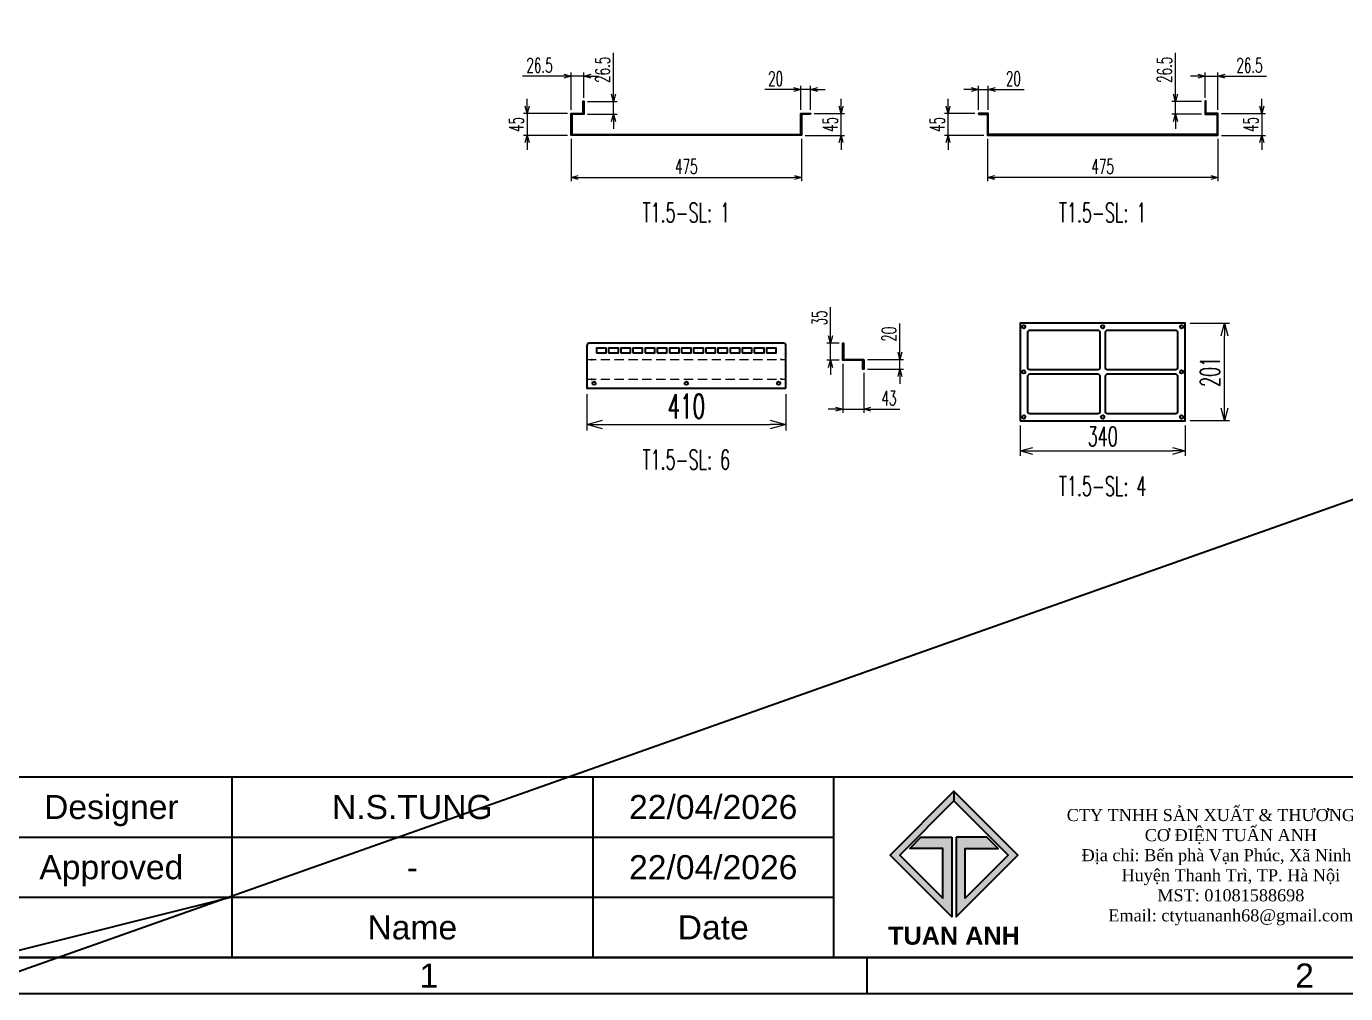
# Model space of a CAD drawing. Header units: millimetres. Extents: x -28296 to 1159, y -35880 to -26991.
# Drawn here: x -20785 to -18068, y -35880 to -33888 of the extents above; entities that cross this region are included whole.
import ezdxf
from ezdxf.enums import TextEntityAlignment as Align

# ---------------------------------------------------------------- set-up
doc = ezdxf.new("R2010")
doc.units = ezdxf.units.MM
doc.header["$LTSCALE"] = 3
doc.linetypes.add('HIDDEN', pattern=[9.525, 6.35, -3.175])
doc.layers.add('@.DM. KÍCH THƯỚC', color=8, linetype='Continuous', lineweight=5, transparency=0.2)
for name, color, linetype in [('@.DM. NÉT CHÍNH', 7, 'Continuous'), ('@.TEXT', 7, 'Continuous'), ('@.VISIBLE', 7, 'Continuous')]:
    doc.layers.add(name, color=color, linetype=linetype)
doc.layers.add('@.DM. NÉT ĐỨT', color=8, linetype='HIDDEN', lineweight=9)
doc.styles.add('Ann_w01', font='romans.shx', dxfattribs={"width": 0.6, "bigfont": 'chineset.shx'})
doc.styles.add('Arial', font='arial.ttf')
doc.dimstyles.new('Dim 01_SC15', dxfattribs={"dimscale": 15, "dimtxt": 2, "dimasz": 1, "dimexe": 0.5, "dimexo": 0.5, "dimgap": 0.5, "dimtad": 1, "dimdec": 1, "dimzin": 12, "dimdsep": 46, "dimtxsty": 'Ann_w01', "dimblk": 'OPEN30', "dimcen": 1.5, "dimclrd": 6, "dimclre": 6, "dimclrt": 3, "dimazin": 3, "dimtm": 1e-09, "dimtfac": 1, "dimtdec": 1, "dimtmove": 0, "dimatfit": 3, "dimldrblk": 'OPEN30', "dimfxl": 1, "dimtolj": 1, "dimlwd": 20, "dimlwe": 20, "dimarcsym": 0})
doc.dimstyles.new('Dim 01_SC20', dxfattribs={"dimscale": 20, "dimtxt": 2, "dimasz": 1.3, "dimexe": 0.5, "dimexo": 0.5, "dimgap": 0.5, "dimtad": 1, "dimdec": 1, "dimzin": 12, "dimdsep": 46, "dimtxsty": 'Ann_w01', "dimblk": 'OPEN30', "dimcen": 1.5, "dimclrd": 6, "dimclre": 6, "dimclrt": 3, "dimadec": 1, "dimazin": 3, "dimtm": 1e-09, "dimtfac": 1, "dimtdec": 1, "dimtix": 1, "dimtmove": 0, "dimatfit": 3, "dimldrblk": 'OPEN30', "dimfxl": 1, "dimtolj": 1, "dimlwd": 20, "dimlwe": 20, "dimarcsym": 0})
doc.dimstyles.new('Dim 01_SC25', dxfattribs={"dimscale": 25, "dimtxt": 2, "dimasz": 1.3, "dimexe": 0.5, "dimexo": 0.5, "dimgap": 0.5, "dimtad": 1, "dimdec": 1, "dimzin": 12, "dimdsep": 46, "dimtxsty": 'Ann_w01', "dimblk": 'OPEN30', "dimcen": 1.5, "dimclrd": 6, "dimclre": 6, "dimclrt": 3, "dimadec": 1, "dimazin": 3, "dimtm": 1e-09, "dimtfac": 1, "dimtdec": 1, "dimtmove": 0, "dimatfit": 3, "dimldrblk": 'OPEN30', "dimfxl": 1, "dimtolj": 1, "dimlwd": 20, "dimlwe": 20, "dimarcsym": 0})

# ---------------------------------------------------------------- blocks, each defined once
blk = doc.blocks.new('_Open30')
at = {"color": 0, "linetype": 'ByBlock', "lineweight": -2}
for p, q in [((-1, 0.268), (0, 0)), ((0, 0), (-1, -0.268)), ((0, 0), (-1, 0))]:
    blk.add_line(p, q, dxfattribs=at)
blk = doc.blocks.new('*D1995')
at = {"layer": '@.DM. KÍCH THƯỚC', "color": 6, "lineweight": 20, "transparency": 16777216}
for p, q in [((-19663.2, -34120.2), (-19663.2, -34206.8)), ((-19188.2, -34120.2), (-19188.2, -34206.8)), ((-19648.2, -34199.3), (-19203.2, -34199.3))]:
    blk.add_line(p, q, dxfattribs=at)
at = {"layer": 'Defpoints', "color": 0, "transparency": 16777216}
for p in [(-19663.2, -34112.7), (-19188.2, -34112.7), (-19188.2, -34199.3)]:
    blk.add_point(p, dxfattribs=at)
at = {"layer": '@.DM. KÍCH THƯỚC', "color": 6, "lineweight": 20, "transparency": 16777216, "xscale": 15, "yscale": 15, "zscale": 15, "rotation": 180}
blk.add_blockref('_Open30', (-19663.2, -34199.3), dxfattribs=at)
at = {"layer": '@.DM. KÍCH THƯỚC', "color": 6, "lineweight": 20, "transparency": 16777216, "xscale": 15, "yscale": 15, "zscale": 15}
blk.add_blockref('_Open30', (-19188.2, -34199.3), dxfattribs=at)
at = {"layer": '@.DM. KÍCH THƯỚC', "color": 3, "transparency": 16777216, "insert": (-19425.7, -34176.8), "char_height": 30, "attachment_point": 5, "style": 'Ann_w01'}
blk.add_mtext('\\A1;475', dxfattribs=at)
blk = doc.blocks.new('*D2004')
at = {"layer": '@.DM. KÍCH THƯỚC', "color": 6, "lineweight": 20, "transparency": 16777216}
for p, q in [((-19129, -34525.8), (-19129, -34466.6)), ((-19110.9, -34540.8), (-19136.5, -34540.8)), ((-19129, -34575.8), (-19129, -34540.8)), ((-19110.9, -34575.8), (-19136.5, -34575.8)), ((-19129, -34590.8), (-19129, -34605.8))]:
    blk.add_line(p, q, dxfattribs=at)
at = {"layer": 'Defpoints', "color": 0, "transparency": 16777216}
for p in [(-19129, -34540.8), (-19103.4, -34540.8), (-19103.4, -34575.8)]:
    blk.add_point(p, dxfattribs=at)
at = {"layer": '@.DM. KÍCH THƯỚC', "color": 6, "lineweight": 20, "transparency": 16777216, "xscale": 15, "yscale": 15, "zscale": 15}
for p, rotation in [((-19129, -34540.8), 270), ((-19129, -34575.8), 90)]:
    blk.add_blockref('_Open30', p, dxfattribs=dict(at, rotation=rotation))
at = {"layer": '@.DM. KÍCH THƯỚC', "color": 3, "transparency": 16777216, "insert": (-19151.5, -34488.7), "char_height": 30, "attachment_point": 5, "rotation": 90, "style": 'Ann_w01'}
blk.add_mtext('\\A1;35', dxfattribs=at)
blk = doc.blocks.new('*D2005')
at = {"layer": '@.DM. KÍCH THƯỚC', "color": 6, "lineweight": 20, "transparency": 16777216}
for p, q in [((-19630.7, -34645.7), (-19630.7, -34720.7)), ((-19220.7, -34645.7), (-19220.7, -34720.7)), ((-19598.2, -34708.2), (-19253.2, -34708.2))]:
    blk.add_line(p, q, dxfattribs=at)
at = {"layer": 'Defpoints', "color": 0, "transparency": 16777216}
for p in [(-19630.7, -34633.2), (-19220.7, -34633.2), (-19220.7, -34708.2)]:
    blk.add_point(p, dxfattribs=at)
at = {"layer": '@.DM. KÍCH THƯỚC', "color": 6, "lineweight": 20, "transparency": 16777216, "xscale": 32.5, "yscale": 32.5, "zscale": 32.5, "rotation": 180}
blk.add_blockref('_Open30', (-19630.7, -34708.2), dxfattribs=at)
at = {"layer": '@.DM. KÍCH THƯỚC', "color": 6, "lineweight": 20, "transparency": 16777216, "xscale": 32.5, "yscale": 32.5, "zscale": 32.5}
blk.add_blockref('_Open30', (-19220.7, -34708.2), dxfattribs=at)
at = {"layer": '@.DM. KÍCH THƯỚC', "color": 3, "transparency": 16777216, "insert": (-19425.7, -34670.7), "char_height": 50, "attachment_point": 5, "style": 'Ann_w01'}
blk.add_mtext('\\A1;410', dxfattribs=at)
blk = doc.blocks.new('*D2006')
at = {"layer": '@.DM. KÍCH THƯỚC', "color": 6, "lineweight": 20, "transparency": 16777216}
for p, q in [((-18985.7, -34559.3), (-18985.7, -34500.1)), ((-19052.9, -34574.3), (-18978.2, -34574.3)), ((-18985.7, -34594.3), (-18985.7, -34574.3)), ((-19052.9, -34594.3), (-18978.2, -34594.3)), ((-18985.7, -34609.3), (-18985.7, -34624.3))]:
    blk.add_line(p, q, dxfattribs=at)
at = {"layer": 'Defpoints', "color": 0, "transparency": 16777216}
for p in [(-19060.4, -34574.3), (-18985.7, -34574.3), (-19060.4, -34594.3)]:
    blk.add_point(p, dxfattribs=at)
at = {"layer": '@.DM. KÍCH THƯỚC', "color": 6, "lineweight": 20, "transparency": 16777216, "xscale": 15, "yscale": 15, "zscale": 15}
for p, rotation in [((-18985.7, -34574.3), 270), ((-18985.7, -34594.3), 90)]:
    blk.add_blockref('_Open30', p, dxfattribs=dict(at, rotation=rotation))
at = {"layer": '@.DM. KÍCH THƯỚC', "color": 3, "transparency": 16777216, "insert": (-19008.2, -34522.2), "char_height": 30, "attachment_point": 5, "rotation": 90, "style": 'Ann_w01'}
blk.add_mtext('\\A1;20', dxfattribs=at)
blk = doc.blocks.new('*D2007')
at = {"layer": '@.DM. KÍCH THƯỚC', "color": 6, "lineweight": 20, "transparency": 16777216}
for p, q in [((-19103.4, -34583.3), (-19103.4, -34683.9)), ((-19060.4, -34601.8), (-19060.4, -34683.9)), ((-19118.4, -34676.4), (-19133.4, -34676.4)), ((-19103.4, -34676.4), (-19060.4, -34676.4)), ((-19045.4, -34676.4), (-18986.2, -34676.4))]:
    blk.add_line(p, q, dxfattribs=at)
at = {"layer": 'Defpoints', "color": 0, "transparency": 16777216}
for p in [(-19103.4, -34575.8), (-19060.4, -34594.3), (-19060.4, -34676.4)]:
    blk.add_point(p, dxfattribs=at)
at = {"layer": '@.DM. KÍCH THƯỚC', "color": 6, "lineweight": 20, "transparency": 16777216, "xscale": 15, "yscale": 15, "zscale": 15}
blk.add_blockref('_Open30', (-19103.4, -34676.4), dxfattribs=at)
at = {"layer": '@.DM. KÍCH THƯỚC', "color": 6, "lineweight": 20, "transparency": 16777216, "xscale": 15, "yscale": 15, "zscale": 15, "rotation": 180}
blk.add_blockref('_Open30', (-19060.4, -34676.4), dxfattribs=at)
at = {"layer": '@.DM. KÍCH THƯỚC', "color": 3, "transparency": 16777216, "insert": (-19008.3, -34653.9), "char_height": 30, "attachment_point": 5, "style": 'Ann_w01'}
blk.add_mtext('\\A1;43', dxfattribs=at)
blk = doc.blocks.new('*D2031')
at = {"layer": '@.VISIBLE', "color": 6, "lineweight": 20, "transparency": 16777216}
for p, q in [((-18738.1, -34710.3), (-18738.1, -34772.7)), ((-18398.1, -34710.3), (-18398.1, -34772.7)), ((-18712.1, -34762.7), (-18424.1, -34762.7))]:
    blk.add_line(p, q, dxfattribs=at)
at = {"layer": 'Defpoints', "color": 0, "transparency": 16777216}
for p in [(-18738.1, -34700.3), (-18398.1, -34700.3), (-18398.1, -34762.7)]:
    blk.add_point(p, dxfattribs=at)
at = {"layer": '@.VISIBLE', "color": 6, "lineweight": 20, "transparency": 16777216, "xscale": 26, "yscale": 26, "zscale": 26, "rotation": 180}
blk.add_blockref('_Open30', (-18738.1, -34762.7), dxfattribs=at)
at = {"layer": '@.VISIBLE', "color": 6, "lineweight": 20, "transparency": 16777216, "xscale": 26, "yscale": 26, "zscale": 26}
blk.add_blockref('_Open30', (-18398.1, -34762.7), dxfattribs=at)
at = {"layer": '@.VISIBLE', "color": 3, "transparency": 16777216, "insert": (-18568.1, -34732.7), "char_height": 40, "attachment_point": 5, "style": 'Ann_w01'}
blk.add_mtext('\\A1;340', dxfattribs=at)
blk = doc.blocks.new('*D2032')
at = {"layer": '@.VISIBLE', "color": 6, "lineweight": 20, "transparency": 16777216}
for p, q in [((-18388.1, -34499.3), (-18307.1, -34499.3)), ((-18317.1, -34674.3), (-18317.1, -34525.3)), ((-18388.1, -34700.3), (-18307.1, -34700.3))]:
    blk.add_line(p, q, dxfattribs=at)
at = {"layer": 'Defpoints', "color": 0, "transparency": 16777216}
for p in [(-18398.1, -34499.3), (-18317.1, -34499.3), (-18398.1, -34700.3)]:
    blk.add_point(p, dxfattribs=at)
at = {"layer": '@.VISIBLE', "color": 6, "lineweight": 20, "transparency": 16777216, "xscale": 26, "yscale": 26, "zscale": 26}
for p, rotation in [((-18317.1, -34499.3), 90), ((-18317.1, -34700.3), 270)]:
    blk.add_blockref('_Open30', p, dxfattribs=dict(at, rotation=rotation))
at = {"layer": '@.VISIBLE', "color": 3, "transparency": 16777216, "insert": (-18347.1, -34599.8), "char_height": 40, "attachment_point": 5, "rotation": 90, "style": 'Ann_w01'}
blk.add_mtext('\\A1;201', dxfattribs=at)
blk = doc.blocks.new('Lo chu nhat')
at = {"layer": '@.VISIBLE', "color": 6}
blk.add_lwpolyline([(-10, -4.5), (10, -4.5), (10, 4.5), (-10, 4.5)], close=True, dxfattribs=at)
blk = doc.blocks.new('*D2072')
at = {"layer": '@.DM. KÍCH THƯỚC', "color": 6, "lineweight": 20, "transparency": 16777216}
for p, q in [((-19753.5, -34052.7), (-19753.5, -34037.7)), ((-19670.7, -34067.7), (-19761, -34067.7)), ((-19753.5, -34067.7), (-19753.5, -34112.7)), ((-19670.7, -34112.7), (-19761, -34112.7)), ((-19753.5, -34127.7), (-19753.5, -34142.7))]:
    blk.add_line(p, q, dxfattribs=at)
at = {"layer": 'Defpoints', "color": 0, "transparency": 16777216}
for p in [(-19663.2, -34067.7), (-19753.5, -34112.7), (-19663.2, -34112.7)]:
    blk.add_point(p, dxfattribs=at)
at = {"layer": '@.DM. KÍCH THƯỚC', "color": 6, "lineweight": 20, "transparency": 16777216, "xscale": 15, "yscale": 15, "zscale": 15}
for p, rotation in [((-19753.5, -34067.7), 270), ((-19753.5, -34112.7), 90)]:
    blk.add_blockref('_Open30', p, dxfattribs=dict(at, rotation=rotation))
at = {"layer": '@.DM. KÍCH THƯỚC', "color": 3, "transparency": 16777216, "insert": (-19776, -34090.2), "char_height": 30, "attachment_point": 5, "rotation": 90, "style": 'Ann_w01'}
blk.add_mtext('\\A1;45', dxfattribs=at)
blk = doc.blocks.new('*D2073')
at = {"layer": '@.DM. KÍCH THƯỚC', "color": 6, "lineweight": 20, "transparency": 16777216}
for p, q in [((-19575.6, -34027.7), (-19575.6, -33942.8)), ((-19629.2, -34042.7), (-19568.1, -34042.7)), ((-19575.6, -34069.2), (-19575.6, -34042.7)), ((-19629.2, -34069.2), (-19568.1, -34069.2)), ((-19575.6, -34084.2), (-19575.6, -34099.2))]:
    blk.add_line(p, q, dxfattribs=at)
at = {"layer": 'Defpoints', "color": 0, "transparency": 16777216}
for p in [(-19636.7, -34042.7), (-19575.6, -34042.7), (-19636.7, -34069.2)]:
    blk.add_point(p, dxfattribs=at)
at = {"layer": '@.DM. KÍCH THƯỚC', "color": 6, "lineweight": 20, "transparency": 16777216, "xscale": 15, "yscale": 15, "zscale": 15}
for p, rotation in [((-19575.6, -34042.7), 270), ((-19575.6, -34069.2), 90)]:
    blk.add_blockref('_Open30', p, dxfattribs=dict(at, rotation=rotation))
at = {"layer": '@.DM. KÍCH THƯỚC', "color": 3, "transparency": 16777216, "insert": (-19598.1, -33977.7), "char_height": 30, "attachment_point": 5, "rotation": 90, "style": 'Ann_w01'}
blk.add_mtext('\\A1;26.5', dxfattribs=at)
blk = doc.blocks.new('*D2074')
at = {"layer": '@.DM. KÍCH THƯỚC', "color": 6, "lineweight": 20, "transparency": 16777216}
for p, q in [((-19678.2, -33991), (-19763.1, -33991)), ((-19663.2, -34060.2), (-19663.2, -33983.5)), ((-19636.7, -33991), (-19663.2, -33991)), ((-19636.7, -34035.2), (-19636.7, -33983.5)), ((-19621.7, -33991), (-19606.7, -33991))]:
    blk.add_line(p, q, dxfattribs=at)
at = {"layer": 'Defpoints', "color": 0, "transparency": 16777216}
for p in [(-19663.2, -33991), (-19636.7, -34042.7), (-19663.2, -34067.7)]:
    blk.add_point(p, dxfattribs=at)
at = {"layer": '@.DM. KÍCH THƯỚC', "color": 6, "lineweight": 20, "transparency": 16777216, "xscale": 15, "yscale": 15, "zscale": 15}
blk.add_blockref('_Open30', (-19663.2, -33991), dxfattribs=at)
at = {"layer": '@.DM. KÍCH THƯỚC', "color": 6, "lineweight": 20, "transparency": 16777216, "xscale": 15, "yscale": 15, "zscale": 15, "rotation": 180}
blk.add_blockref('_Open30', (-19636.7, -33991), dxfattribs=at)
at = {"layer": '@.DM. KÍCH THƯỚC', "color": 3, "transparency": 16777216, "insert": (-19728.1, -33968.5), "char_height": 30, "attachment_point": 5, "style": 'Ann_w01'}
blk.add_mtext('\\A1;26.5', dxfattribs=at)
blk = doc.blocks.new('*D2075')
at = {"layer": '@.DM. KÍCH THƯỚC', "color": 6, "lineweight": 20, "transparency": 16777216}
for p, q in [((-19107.1, -34052.7), (-19107.1, -34037.7)), ((-19162.2, -34067.7), (-19099.6, -34067.7)), ((-19107.1, -34112.7), (-19107.1, -34067.7)), ((-19180.7, -34112.7), (-19099.6, -34112.7)), ((-19107.1, -34127.7), (-19107.1, -34142.7))]:
    blk.add_line(p, q, dxfattribs=at)
at = {"layer": 'Defpoints', "color": 0, "transparency": 16777216}
for p in [(-19169.7, -34067.7), (-19107.1, -34067.7), (-19188.2, -34112.7)]:
    blk.add_point(p, dxfattribs=at)
at = {"layer": '@.DM. KÍCH THƯỚC', "color": 6, "lineweight": 20, "transparency": 16777216, "xscale": 15, "yscale": 15, "zscale": 15}
for p, rotation in [((-19107.1, -34067.7), 270), ((-19107.1, -34112.7), 90)]:
    blk.add_blockref('_Open30', p, dxfattribs=dict(at, rotation=rotation))
at = {"layer": '@.DM. KÍCH THƯỚC', "color": 3, "transparency": 16777216, "insert": (-19129.6, -34090.2), "char_height": 30, "attachment_point": 5, "rotation": 90, "style": 'Ann_w01'}
blk.add_mtext('\\A1;45', dxfattribs=at)
blk = doc.blocks.new('*D2076')
at = {"layer": '@.DM. KÍCH THƯỚC', "color": 6, "lineweight": 20, "transparency": 16777216}
for p, q in [((-19204.7, -34018.4), (-19263.8, -34018.4)), ((-19189.7, -34060.2), (-19189.7, -34010.9)), ((-19169.7, -34018.4), (-19189.7, -34018.4)), ((-19169.7, -34060.2), (-19169.7, -34010.9)), ((-19154.7, -34018.4), (-19139.7, -34018.4))]:
    blk.add_line(p, q, dxfattribs=at)
at = {"layer": 'Defpoints', "color": 0, "transparency": 16777216}
for p in [(-19189.7, -34018.4), (-19189.7, -34067.7), (-19169.7, -34067.7)]:
    blk.add_point(p, dxfattribs=at)
at = {"layer": '@.DM. KÍCH THƯỚC', "color": 6, "lineweight": 20, "transparency": 16777216, "xscale": 15, "yscale": 15, "zscale": 15}
blk.add_blockref('_Open30', (-19189.7, -34018.4), dxfattribs=at)
at = {"layer": '@.DM. KÍCH THƯỚC', "color": 6, "lineweight": 20, "transparency": 16777216, "xscale": 15, "yscale": 15, "zscale": 15, "rotation": 180}
blk.add_blockref('_Open30', (-19169.7, -34018.4), dxfattribs=at)
at = {"layer": '@.DM. KÍCH THƯỚC', "color": 3, "transparency": 16777216, "insert": (-19241.8, -33995.9), "char_height": 30, "attachment_point": 5, "style": 'Ann_w01'}
blk.add_mtext('\\A1;20', dxfattribs=at)
blk = doc.blocks.new('*D2077')
at = {"layer": '@.DM. KÍCH THƯỚC', "color": 6, "lineweight": 20, "transparency": 16777216}
for p, q in [((-18805.6, -34120.2), (-18805.6, -34206.8)), ((-18330.6, -34120.2), (-18330.6, -34206.8)), ((-18345.6, -34199.3), (-18790.6, -34199.3))]:
    blk.add_line(p, q, dxfattribs=at)
at = {"layer": 'Defpoints', "color": 0, "transparency": 16777216}
for p in [(-18805.6, -34112.7), (-18330.6, -34112.7), (-18805.6, -34199.3)]:
    blk.add_point(p, dxfattribs=at)
at = {"layer": '@.DM. KÍCH THƯỚC', "color": 6, "lineweight": 20, "transparency": 16777216, "xscale": 15, "yscale": 15, "zscale": 15, "rotation": 180}
blk.add_blockref('_Open30', (-18805.6, -34199.3), dxfattribs=at)
at = {"layer": '@.DM. KÍCH THƯỚC', "color": 6, "lineweight": 20, "transparency": 16777216, "xscale": 15, "yscale": 15, "zscale": 15}
blk.add_blockref('_Open30', (-18330.6, -34199.3), dxfattribs=at)
at = {"layer": '@.DM. KÍCH THƯỚC', "color": 3, "transparency": 16777216, "insert": (-18568.1, -34176.8), "char_height": 30, "attachment_point": 5, "style": 'Ann_w01'}
blk.add_mtext('\\A1;475', dxfattribs=at)
blk = doc.blocks.new('*D2078')
at = {"layer": '@.DM. KÍCH THƯỚC', "color": 6, "lineweight": 20, "transparency": 16777216}
for p, q in [((-18240.4, -34052.7), (-18240.4, -34037.7)), ((-18323.1, -34067.7), (-18232.9, -34067.7)), ((-18240.4, -34067.7), (-18240.4, -34112.7)), ((-18323.1, -34112.7), (-18232.9, -34112.7)), ((-18240.4, -34127.7), (-18240.4, -34142.7))]:
    blk.add_line(p, q, dxfattribs=at)
at = {"layer": 'Defpoints', "color": 0, "transparency": 16777216}
for p in [(-18330.6, -34067.7), (-18330.6, -34112.7), (-18240.4, -34112.7)]:
    blk.add_point(p, dxfattribs=at)
at = {"layer": '@.DM. KÍCH THƯỚC', "color": 6, "lineweight": 20, "transparency": 16777216, "xscale": 15, "yscale": 15, "zscale": 15}
for p, rotation in [((-18240.4, -34067.7), 270), ((-18240.4, -34112.7), 90)]:
    blk.add_blockref('_Open30', p, dxfattribs=dict(at, rotation=rotation))
at = {"layer": '@.DM. KÍCH THƯỚC', "color": 3, "transparency": 16777216, "insert": (-18262.9, -34090.2), "char_height": 30, "attachment_point": 5, "rotation": 90, "style": 'Ann_w01'}
blk.add_mtext('\\A1;45', dxfattribs=at)
blk = doc.blocks.new('*D2079')
at = {"layer": '@.DM. KÍCH THƯỚC', "color": 6, "lineweight": 20, "transparency": 16777216}
for p, q in [((-18418.2, -34027.7), (-18418.2, -33942.8)), ((-18364.6, -34042.7), (-18425.7, -34042.7)), ((-18418.2, -34069.2), (-18418.2, -34042.7)), ((-18364.6, -34069.2), (-18425.7, -34069.2)), ((-18418.2, -34084.2), (-18418.2, -34099.2))]:
    blk.add_line(p, q, dxfattribs=at)
at = {"layer": 'Defpoints', "color": 0, "transparency": 16777216}
for p in [(-18418.2, -34042.7), (-18357.1, -34042.7), (-18357.1, -34069.2)]:
    blk.add_point(p, dxfattribs=at)
at = {"layer": '@.DM. KÍCH THƯỚC', "color": 6, "lineweight": 20, "transparency": 16777216, "xscale": 15, "yscale": 15, "zscale": 15}
for p, rotation in [((-18418.2, -34042.7), 270), ((-18418.2, -34069.2), 90)]:
    blk.add_blockref('_Open30', p, dxfattribs=dict(at, rotation=rotation))
at = {"layer": '@.DM. KÍCH THƯỚC', "color": 3, "transparency": 16777216, "insert": (-18440.7, -33977.7), "char_height": 30, "attachment_point": 5, "rotation": 90, "style": 'Ann_w01'}
blk.add_mtext('\\A1;26.5', dxfattribs=at)
blk = doc.blocks.new('*D2080')
at = {"layer": '@.DM. KÍCH THƯỚC', "color": 6, "lineweight": 20, "transparency": 16777216}
for p, q in [((-18372.1, -33991), (-18387.1, -33991)), ((-18357.1, -34035.2), (-18357.1, -33983.5)), ((-18357.1, -33991), (-18330.6, -33991)), ((-18330.6, -34060.2), (-18330.6, -33983.5)), ((-18315.6, -33991), (-18230.8, -33991))]:
    blk.add_line(p, q, dxfattribs=at)
at = {"layer": 'Defpoints', "color": 0, "transparency": 16777216}
for p in [(-18330.6, -33991), (-18357.1, -34042.7), (-18330.6, -34067.7)]:
    blk.add_point(p, dxfattribs=at)
at = {"layer": '@.DM. KÍCH THƯỚC', "color": 6, "lineweight": 20, "transparency": 16777216, "xscale": 15, "yscale": 15, "zscale": 15}
blk.add_blockref('_Open30', (-18357.1, -33991), dxfattribs=at)
at = {"layer": '@.DM. KÍCH THƯỚC', "color": 6, "lineweight": 20, "transparency": 16777216, "xscale": 15, "yscale": 15, "zscale": 15, "rotation": 180}
blk.add_blockref('_Open30', (-18330.6, -33991), dxfattribs=at)
at = {"layer": '@.DM. KÍCH THƯỚC', "color": 3, "transparency": 16777216, "insert": (-18265.7, -33968.5), "char_height": 30, "attachment_point": 5, "style": 'Ann_w01'}
blk.add_mtext('\\A1;26.5', dxfattribs=at)
blk = doc.blocks.new('*D2081')
at = {"layer": '@.DM. KÍCH THƯỚC', "color": 6, "lineweight": 20, "transparency": 16777216}
for p, q in [((-18886.7, -34052.7), (-18886.7, -34037.7)), ((-18831.6, -34067.7), (-18894.2, -34067.7)), ((-18886.7, -34112.7), (-18886.7, -34067.7)), ((-18813.1, -34112.7), (-18894.2, -34112.7)), ((-18886.7, -34127.7), (-18886.7, -34142.7))]:
    blk.add_line(p, q, dxfattribs=at)
at = {"layer": 'Defpoints', "color": 0, "transparency": 16777216}
for p in [(-18886.7, -34067.7), (-18824.1, -34067.7), (-18805.6, -34112.7)]:
    blk.add_point(p, dxfattribs=at)
at = {"layer": '@.DM. KÍCH THƯỚC', "color": 6, "lineweight": 20, "transparency": 16777216, "xscale": 15, "yscale": 15, "zscale": 15}
for p, rotation in [((-18886.7, -34067.7), 270), ((-18886.7, -34112.7), 90)]:
    blk.add_blockref('_Open30', p, dxfattribs=dict(at, rotation=rotation))
at = {"layer": '@.DM. KÍCH THƯỚC', "color": 3, "transparency": 16777216, "insert": (-18909.2, -34090.2), "char_height": 30, "attachment_point": 5, "rotation": 90, "style": 'Ann_w01'}
blk.add_mtext('\\A1;45', dxfattribs=at)
blk = doc.blocks.new('*D2082')
at = {"layer": '@.DM. KÍCH THƯỚC', "color": 6, "lineweight": 20, "transparency": 16777216}
for p, q in [((-18839.1, -34018.4), (-18854.1, -34018.4)), ((-18824.1, -34060.2), (-18824.1, -34010.9)), ((-18824.1, -34018.4), (-18804.1, -34018.4)), ((-18804.1, -34060.2), (-18804.1, -34010.9)), ((-18789.1, -34018.4), (-18730, -34018.4))]:
    blk.add_line(p, q, dxfattribs=at)
at = {"layer": 'Defpoints', "color": 0, "transparency": 16777216}
for p in [(-18804.1, -34018.4), (-18824.1, -34067.7), (-18804.1, -34067.7)]:
    blk.add_point(p, dxfattribs=at)
at = {"layer": '@.DM. KÍCH THƯỚC', "color": 6, "lineweight": 20, "transparency": 16777216, "xscale": 15, "yscale": 15, "zscale": 15}
blk.add_blockref('_Open30', (-18824.1, -34018.4), dxfattribs=at)
at = {"layer": '@.DM. KÍCH THƯỚC', "color": 6, "lineweight": 20, "transparency": 16777216, "xscale": 15, "yscale": 15, "zscale": 15, "rotation": 180}
blk.add_blockref('_Open30', (-18804.1, -34018.4), dxfattribs=at)
at = {"layer": '@.DM. KÍCH THƯỚC', "color": 3, "transparency": 16777216, "insert": (-18752.1, -33995.9), "char_height": 30, "attachment_point": 5, "style": 'Ann_w01'}
blk.add_mtext('\\A1;20', dxfattribs=at)
blk = doc.blocks.new('Dau chan')
at = {"layer": '@.VISIBLE', "color": 1}
blk.add_line((-1, 0), (1, 0), dxfattribs=at)
blk = doc.blocks.new('A$C4dbb82d6')
at = {"layer": '@.VISIBLE'}
h = blk.add_hatch(color=30, dxfattribs=at)
h.dxf.hatch_style = 1
h.paths.add_polyline_path([(0.214, 4.973), (3.625, 1.562), (3.625, 5.973), (1.922, 5.973), (1.297, 5.348), (3.125, 5.348), (3.125, 2.593), (0.745, 4.973), (3.75, 7.978), (3.75, 8.509)])
h = blk.add_hatch(color=150, dxfattribs=at)
h.dxf.hatch_style = 1
h.paths.add_polyline_path([(6.755, 4.973), (4.375, 2.593), (4.375, 5.348), (6.203, 5.348), (5.578, 5.973), (3.875, 5.973), (3.875, 1.562), (7.286, 4.973), (3.75, 8.509), (3.75, 7.978)])
at = {"layer": '@.VISIBLE', "color": 30}
blk.add_lwpolyline([(3.625, 5.973), (3.625, 1.562), (0.214, 4.973), (3.75, 8.509), (3.75, 7.978), (0.745, 4.973), (3.125, 2.593), (3.125, 5.348), (1.297, 5.348), (1.922, 5.973)], close=True, dxfattribs=at)
at = {"layer": '@.VISIBLE', "color": 150}
blk.add_lwpolyline([(3.875, 5.973), (3.875, 1.562), (7.286, 4.973), (3.75, 8.509), (3.75, 7.978), (6.755, 4.973), (4.375, 2.593), (4.375, 5.348), (6.203, 5.348), (5.578, 5.973)], close=True, dxfattribs=at)
at = {"layer": '@.VISIBLE', "color": 30, "insert": (3.75, 0.509), "char_height": 1, "attachment_point": 5, "style": 'Ann_w01'}
blk.add_mtext_dynamic_manual_height_columns('{\\fArial|b1|i0|c0|p34;\\W1;TUAN ANH}', width=7.5, gutter_width=49.599, heights=[0], dxfattribs=at)
blk = doc.blocks.new('KHUNG BAN VE (Made by Tung)')
at = {"layer": '@.VISIBLE', "color": 8}
for p, q in [((23, 18), (23, 3)), ((53, 18), (53, 3)), ((73, 18), (73, 3)), ((3, 13), (73, 13)), ((3, 8), (73, 8)), ((23, 8), (3, 3)), ((75.75, 3), (75.75, 0))]:
    blk.add_line(p, q, dxfattribs=at)
for points in [[(0, 0), (297, 0), (297, 210), (0, 210)], [(3, 3), (294, 3), (294, 207), (3, 207)], [(3, 18), (294, 18), (294, 3), (3, 3)]]:
    blk.add_lwpolyline(points, close=True, dxfattribs=at)
at = {"xscale": 1.5, "yscale": 1.5, "zscale": 1.5}
blk.add_blockref('A$C4dbb82d6', (77.375, 4.041), dxfattribs=at)
at = {"layer": '@.TEXT', "color": 2, "style": 'Arial'}
for s, p in [('Designer', (13, 15.5)), ('Approved', (13, 10.5)), ('Name', (38, 5.5)), ('Date', (63, 5.5))]:
    blk.add_text(s, height=2, dxfattribs=at).set_placement(p, align=Align.MIDDLE_CENTER)
at = {"layer": '@.TEXT', "color": 1, "style": 'Arial'}
for s, p in [('22/04/2026', (63, 15.5)), ('22/04/2026', (63, 10.5)), ('1', (39.375, 1.5)), ('2', (112.125, 1.5))]:
    blk.add_text(s, height=2, dxfattribs=at).set_placement(p, align=Align.MIDDLE_CENTER)
for tag, height, p in [('DESIGNER_NAME', 2, (38, 15.5)), ('PROJECT_CODE', 2, (258.5, 15.5)), ('SCALE', 2, (289, 15.5)), ('APPROVED_NAME', 2, (38, 10.5)), ('CUSTOMER_NAME', 2, (258.5, 10.5)), ('PAGE', 2, (289, 10.5)), ('DRAWING_NAME', 4, (173, 8)), ('TOTAL', 2, (289, 5.5))]:
    blk.add_attdef(tag, text='', height=height, dxfattribs=at).set_placement(p, align=Align.MIDDLE_CENTER)
at = {"layer": '@.VISIBLE', "color": 30, "insert": (106, 10.5), "char_height": 1, "attachment_point": 5, "style": 'Ann_w01'}
blk.add_mtext_dynamic_manual_height_columns('{\\fTimes New Roman|b0|i0|c0|p18;\\W1;CTY TNHH SẢN XUẤT & THƯƠNG MẠI CƠ ĐIỆN TUẤN ANH\\PĐịa chỉ: Bến phà Vạn Phúc, Xã Ninh Sở, Huyện Thanh Trì, TP. Hà Nội\\PMST: 01081588698\\PEmail: ctytuananh68@gmail.com}', width=28.70976, gutter_width=99.197, heights=[0], dxfattribs=at)

msp = doc.modelspace()

# ---------------------------------------------------------------- linework, layer by layer
at = {"layer": '@.DM. NÉT CHÍNH'}
for points in [[(-19169.71, -34069.15), (-19188.21, -34069.15), (-19188.21, -34112.65), (-19663.21, -34112.65), (-19663.21, -34067.65), (-19638.21, -34067.65), (-19638.21, -34042.65), (-19636.71, -34042.65), (-19636.71, -34069.15), (-19661.71, -34069.15), (-19661.71, -34111.15), (-19189.71, -34111.15), (-19189.71, -34067.65), (-19169.71, -34067.65)], [(-18824.12, -34069.15), (-18805.62, -34069.15), (-18805.62, -34112.65), (-18330.62, -34112.65), (-18330.62, -34067.65), (-18355.62, -34067.65), (-18355.62, -34042.65), (-18357.12, -34042.65), (-18357.12, -34069.15), (-18332.12, -34069.15), (-18332.12, -34111.15), (-18804.12, -34111.15), (-18804.12, -34067.65), (-18824.12, -34067.65)], [(-18738.12, -34700.32), (-18398.12, -34700.32), (-18398.12, -34499.32), (-18738.12, -34499.32)]]:
    msp.add_lwpolyline(points, close=True, dxfattribs=at)
for points in [[(-18578.12, -34514.32), (-18718.12, -34514.32, 0.4142136), (-18723.12, -34519.32), (-18723.12, -34589.82, 0.4142136), (-18718.12, -34594.82), (-18578.12, -34594.82, 0.4142136), (-18573.12, -34589.82), (-18573.12, -34519.32, 0.4142136)], [(-18558.12, -34594.82), (-18418.12, -34594.82, 0.4142136), (-18413.12, -34589.82), (-18413.12, -34519.32, 0.4142136), (-18418.12, -34514.32), (-18558.12, -34514.32, 0.4142136), (-18563.12, -34519.32), (-18563.12, -34589.82, 0.4142136)], [(-19220.71, -34633.18), (-19220.71, -34545.78, 0.4142136), (-19225.71, -34540.78), (-19625.71, -34540.78, 0.4142136), (-19630.71, -34545.78), (-19630.71, -34633.18)], [(-18578.12, -34604.82), (-18718.12, -34604.82, 0.4142136), (-18723.12, -34609.82), (-18723.12, -34680.32, 0.4142136), (-18718.12, -34685.32), (-18578.12, -34685.32, 0.4142136), (-18573.12, -34680.32), (-18573.12, -34609.82, 0.4142136)], [(-18558.12, -34685.32), (-18418.12, -34685.32, 0.4142136), (-18413.12, -34680.32), (-18413.12, -34609.82, 0.4142136), (-18418.12, -34604.82), (-18558.12, -34604.82, 0.4142136), (-18563.12, -34609.82), (-18563.12, -34680.32, 0.4142136)]]:
    msp.add_lwpolyline(points, format="xyb", close=True, dxfattribs=at)
for points in [[(-19061.86, -34575.78), (-19103.36, -34575.78), (-19103.36, -34540.78), (-19101.86, -34540.78), (-19101.86, -34574.28), (-19060.36, -34574.28)], [(-19060.36, -34574.28), (-19060.36, -34594.28), (-19061.86, -34594.28), (-19061.86, -34575.78)]]:
    msp.add_lwpolyline(points, dxfattribs=at)
for centre in [(-18730.62, -34506.82), (-18568.12, -34506.82), (-18405.62, -34506.82), (-18730.62, -34599.82), (-18405.62, -34599.82), (-19615.71, -34623.18), (-19425.71, -34623.18), (-19235.71, -34623.18), (-18730.62, -34692.82), (-18568.12, -34692.82), (-18405.62, -34692.82)]:
    msp.add_circle(centre, 3.5, dxfattribs=at)
at = {"layer": '@.DM. NÉT ĐỨT'}
for p, q in [((-19630.71, -34574.38), (-19220.71, -34574.38)), ((-19630.71, -34614.58), (-19220.71, -34614.58))]:
    msp.add_line(p, q, dxfattribs=at)
at = {"layer": '@.VISIBLE'}
msp.add_line((-20932.38, -35880.25), (-6204.53, -30673.43), dxfattribs=at)

# ---------------------------------------------------------------- block references
ref = msp.add_blockref('KHUNG BAN VE (Made by Tung)', (-20932.38, -35880.25), dxfattribs=dict(at, xscale=24.79435096761154, yscale=24.79435096761154, zscale=24.79435096761154))
ref.add_attrib('APPROVED_NAME', '-', dxfattribs={"layer": '@.TEXT', "color": 1, "height": 49.59, "style": 'Arial'}).set_placement((-19990.19, -35619.91), align=Align.MIDDLE_CENTER)
ref.add_attrib('DESIGNER_NAME', 'N.S.TUNG', dxfattribs={"layer": '@.TEXT', "color": 1, "height": 49.589, "style": 'Arial'}).set_placement((-19990.19, -35495.94), align=Align.MIDDLE_CENTER)
for name, p in [('Lo chu nhat', (-19600.71, -34555.78)), ('Lo chu nhat', (-19575.71, -34555.78)), ('Lo chu nhat', (-19550.71, -34555.78)), ('Lo chu nhat', (-19525.71, -34555.78)), ('Lo chu nhat', (-19500.71, -34555.78)), ('Lo chu nhat', (-19475.71, -34555.78)), ('Lo chu nhat', (-19450.71, -34555.78)), ('Lo chu nhat', (-19425.71, -34555.78)), ('Lo chu nhat', (-19400.71, -34555.78)), ('Lo chu nhat', (-19375.71, -34555.78)), ('Lo chu nhat', (-19350.71, -34555.78)), ('Lo chu nhat', (-19325.71, -34555.78)), ('Lo chu nhat', (-19300.71, -34555.78)), ('Lo chu nhat', (-19275.71, -34555.78)), ('Lo chu nhat', (-19250.71, -34555.78)), ('Dau chan', (-19620.71, -34574.38)), ('Dau chan', (-19620.71, -34614.58))]:
    msp.add_blockref(name, p, dxfattribs=at)
at = {"layer": '@.VISIBLE', "xscale": -1}
for p in [(-19230.71, -34574.38), (-19230.71, -34614.58)]:
    msp.add_blockref('Dau chan', p, dxfattribs=at)

# ---------------------------------------------------------------- texts
at = {"layer": '@.DM. NÉT CHÍNH', "color": 1, "style": 'Ann_w01', "width": 0.6}
for s, p in [('T1.5-SL: 1', (-19425.71, -34271.86)), ('T1.5-SL: 1', (-18568.12, -34271.86)), ('T1.5-SL: 6', (-19425.71, -34780.69)), ('T1.5-SL: 4', (-18568.12, -34835.23))]:
    msp.add_text(s, height=40, dxfattribs=at).set_placement(p, align=Align.MIDDLE_CENTER)

# ---------------------------------------------------------------- dimensions: what is measured, and where the dimension line sits
at = {"layer": '@.DM. KÍCH THƯỚC'}
for base, p1, p2, angle, picture, middle in [((-19575.59, -34042.65), (-19636.71, -34069.15), (-19636.71, -34042.65), 90, '*D2073', (-19598.09, -33977.73)), ((-18418.23, -34042.65), (-18357.12, -34069.15), (-18357.12, -34042.65), 90, '*D2079', (-18440.73, -33977.73)), ((-18330.62, -33990.99), (-18357.12, -34042.65), (-18330.62, -34067.65), 180, '*D2080', (-18265.69, -33968.49)), ((-18804.12, -34018.39), (-18824.12, -34067.65), (-18804.12, -34067.65), 180, '*D2082', (-18752.05, -33995.89)), ((-19753.47, -34112.65), (-19663.21, -34067.65), (-19663.21, -34112.65), 90, '*D2072', (-19775.97, -34090.15)), ((-19107.11, -34067.65), (-19188.21, -34112.65), (-19169.71, -34067.65), 90, '*D2075', (-19129.61, -34090.15)), ((-18886.72, -34067.65), (-18805.62, -34112.65), (-18824.12, -34067.65), 90, '*D2081', (-18909.22, -34090.15)), ((-18240.36, -34112.65), (-18330.62, -34067.65), (-18330.62, -34112.65), 90, '*D2078', (-18262.86, -34090.15)), ((-18805.62, -34199.32), (-18330.62, -34112.65), (-18805.62, -34112.65), 180, '*D2077', (-18568.12, -34176.82)), ((-19129, -34540.78), (-19103.36, -34575.78), (-19103.36, -34540.78), 90, '*D2004', (-19151.5, -34488.71)), ((-18985.67, -34574.28), (-19060.36, -34594.28), (-19060.36, -34574.28), 90, '*D2006', (-19008.17, -34522.21))]:
    dim = msp.add_linear_dim(base=base, p1=p1, p2=p2, angle=angle, dimstyle='Dim 01_SC15', dxfattribs=at)
    dim.commit()
    dim.dimension.update_dxf_attribs({"geometry": picture, "text_midpoint": middle})
for base, p1, p2, dimstyle, picture, middle in [((-19663.21, -33990.99), (-19636.71, -34042.65), (-19663.21, -34067.65), 'Dim 01_SC15', '*D2074', (-19728.13, -33968.49)), ((-19189.71, -34018.39), (-19169.71, -34067.65), (-19189.71, -34067.65), 'Dim 01_SC15', '*D2076', (-19241.78, -33995.89)), ((-19188.21, -34199.32), (-19663.21, -34112.65), (-19188.21, -34112.65), 'Dim 01_SC15', '*D1995', (-19425.71, -34176.82)), ((-19060.36, -34676.4), (-19103.36, -34575.78), (-19060.36, -34594.28), 'Dim 01_SC15', '*D2007', (-19008.29, -34653.9)), ((-19220.71, -34708.16), (-19630.71, -34633.18), (-19220.71, -34633.18), 'Dim 01_SC25', '*D2005', (-19425.71, -34670.66))]:
    dim = msp.add_linear_dim(base=base, p1=p1, p2=p2, dimstyle=dimstyle, dxfattribs=at)
    dim.commit()
    dim.dimension.update_dxf_attribs({"geometry": picture, "text_midpoint": middle})
at = {"layer": '@.VISIBLE'}
dim = msp.add_linear_dim(base=(-18317.08, -34499.32), p1=(-18398.12, -34700.32), p2=(-18398.12, -34499.32), angle=90, dimstyle='Dim 01_SC20', dxfattribs=at)
dim.commit()
dim.dimension.update_dxf_attribs({"geometry": '*D2032', "text_midpoint": (-18347.08, -34599.82)})
dim = msp.add_linear_dim(base=(-18398.12, -34762.7), p1=(-18738.12, -34700.32), p2=(-18398.12, -34700.32), dimstyle='Dim 01_SC20', dxfattribs=at)
dim.commit()
dim.dimension.update_dxf_attribs({"geometry": '*D2031', "text_midpoint": (-18568.12, -34732.7)})

doc.saveas('drawing.dxf')
